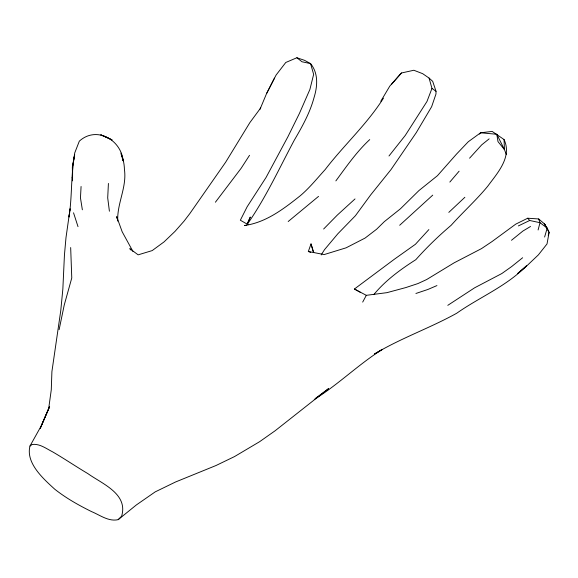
<?xml version="1.0" encoding="UTF-8"?>
<svg xmlns="http://www.w3.org/2000/svg" width="578" height="578" viewBox="0 0 578 578"><rect width="100%" height="100%" fill="white"/><g stroke="black" fill="none" stroke-linecap="round" stroke-linejoin="round"><path stroke-width="0.87" d="M120.918 153.076L123.107 160.857C121.214 139.782 96.41 125.621 79.331 141.148L74.75 152.874L72.662 166.341L72.532 180.856L72.344 167.042L74.67 154.709C70.754 175.264 72.286 196.361 68.984 217.039L69.642 212.112M380.801 101.244L389.796 86.108L400.482 73.933L401.551 72.965L413.848 70.256L422.67 73.673L429.078 78.081L432.684 81.332L436.029 91.288L435.971 94.012L431.643 106.699L416.283 132.629L391.039 169.542L370.679 194.902L355.434 215.702L337.848 233.765L324.468 249.71L321.209 254.941M117.746 221.121C116.879 203.564 126.943 187.38 124.458 169.65C124.277 164.369 123.367 159.123 121.257 154.254M108.418 183.443L107.703 197.871L109.408 211.223M81.079 186.484L80.465 197.907L82.358 209.8M69.859 210.471L70.082 208.824L66 237.594L64.44 254.977L62.85 289.072L60.762 310.653L51.904 371.632L51.276 389.796L48.697 408.4L40.265 428.349L49.629 406.623L41.139 426.044L29.977 446.028C25.555 463.137 43.545 478.96 54.758 489.212C66.058 498.149 78.644 505.215 91.519 511.588C99.994 515.077 108.577 521.847 118.208 519.651L136.343 504.962L155.215 491.871L175.589 481.973L215.984 465.528L234.495 456.591L259.63 441.686L275.114 430.769L328.564 388.618L315.646 398.235M59.122 329.641L64.237 305.04L71.773 277.967L70.668 247.55M313.746 252.629L311.015 243.909L308.327 251.502L324.186 254.566L346.128 247.81L365.13 238.042L376.589 229.242L384.319 221.649L400.431 208.803L418.934 190.574L437.43 175.712L456.562 154.044L468.325 141.711L480.607 132.788L492.181 131.408L504.059 139.551C512.332 157.129 497.304 173.133 487.659 186.333C476.315 200.067 463.05 212.032 451.158 225.283C438.579 235.961 426.766 247.377 415.806 259.695C400.41 269.5 385.454 280.453 373.778 294.621M538.096 229.979L540.018 222.696L538.674 218.954L527.692 218.224L515.728 224.148L491.986 241.59L481.467 248.634L454.113 262.838L426.651 279.55L417.937 283.567L405.828 287.569L386.949 292.656L366.315 295.329L354.415 289.014L394.326 259.262L415.438 244.27L428.869 229.582M544.606 237.045L547.207 228.129L544.288 223.758L538.674 218.954M548.211 235.369L549.1 232.399L547.207 228.129L540.018 222.696L529.679 220.485L527.692 218.224M429.078 78.081L431.968 88.398L426.969 101.482L405.286 135.404L388.98 155.988M274.463 78.138L266.581 93.549L259.992 109.285M247.211 224.141L250.303 217.046L247.124 224.278M266.581 93.549L276.067 75.082L285.77 62.482L296.882 57.749L304.498 60.314L310.581 63.609C318.529 73.37 317.539 86.259 314.049 97.566C309.902 112.927 302.193 126.676 294.231 140.273C279.152 168.538 265.757 197.857 247.341 224.206M362.688 302.092L366.315 295.329M249.537 155.294L241.163 168.249L215.406 202.213M383.445 98.173C366.994 124.263 343.859 145.179 325.147 169.6C317.026 178.501 309.49 187.966 300.242 195.769C283.625 208.911 266.032 222.544 244.429 225.528L246.192 225.348M260.714 107.927L249.877 122.594L225.63 162.237L189.859 213.542L184.028 221.164L175.055 231.337L164.065 241.879L152.18 250.599L138.142 254.847L129.783 248.648L130.838 249.971M335.861 180.9C346.439 166.551 356.59 151.783 369.732 139.594M449.829 182.077L459.105 171.189M391.646 84.171L401.551 72.965M469.574 158.199L481.676 144.883L489.14 138.857M118.208 519.651L121.64 516.14C128.374 493.836 102.169 483.844 87.82 473.584C75.956 466.547 64.534 458.802 52.62 451.859C46.247 448.644 39.709 443.478 32.195 444.468L29.977 446.028M323.637 229.011L337.306 215.095L355.015 198.933M479.343 134.074L480.607 132.788L496.805 134.262L504.442 149.601L506.386 154.666M464.871 197.286L448.81 212.386M399.68 225.268L432.734 195.133M288.191 221.519L318.543 196.383M511.487 240.282L522.873 231.07L530.546 226.475M522.635 257.745L511.631 266.581L501.82 273.546L474.654 287.786L447.791 305.336M314.266 399.42C338.325 384.594 358.548 364.292 382.434 349.35L374.465 354.018C400.72 338.181 430.01 328.087 456.714 313.24C479.74 297.07 506.523 286.269 526.435 265.894L517.577 273.625L527.259 265.439L538.378 254.884L547.026 243.938L549.1 232.399L544.288 223.758L545.48 225.218M518.358 225.919L529.679 220.485M436.932 285.583L427.908 289.455L415.907 293.48M308.327 251.502L310.754 252.326M354.415 289.014L360.455 292.41M248.056 224.64L240.347 220.218L247.153 206.751L266.039 177.489L287.96 136.661L299.418 113.425L309.902 89.445L313.644 74.381L310.581 63.609L301.998 61.767L296.882 57.749M431.968 88.398L436.029 91.288M132.998 251.546L122.189 231.8L116.677 216.62L116.958 218.397M73.536 212.805L78.008 226.634M311.015 243.909L313.449 252.478M496.805 134.262L497.99 141.61L504.442 149.601L504.059 139.551M72.178 177.554L72.214 177.966M105.471 136.784L100.767 134.84L112.103 139.912L105.471 136.784"/></g></svg>
